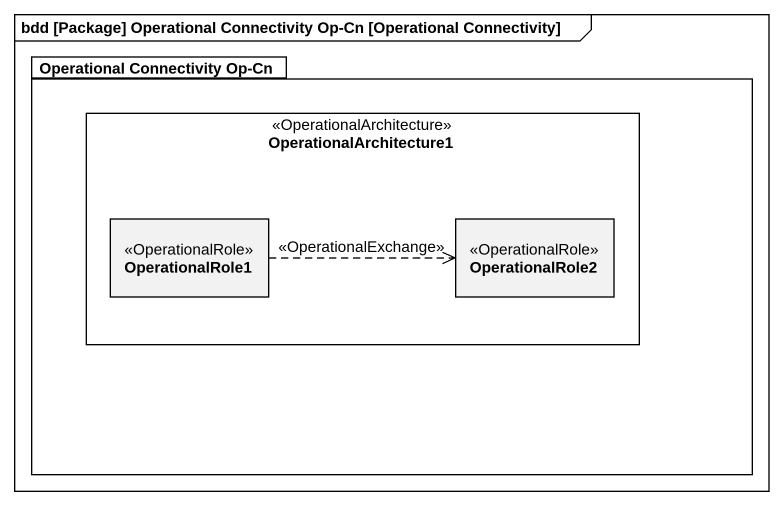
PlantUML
@startuml
mainframe bdd [Package] Operational Connectivity Op-Cn [Operational Connectivity]
package "Operational Connectivity Op-Cn" as Operational_Connectivity_Op {
  rectangle OperationalArchitecture1 <<OperationalArchitecture>> {
    rectangle OperationalRole1 <<OperationalRole>>
    rectangle OperationalRole2 <<OperationalRole>>
  }
}
OperationalRole1 .right.> OperationalRole2 : <<OperationalExchange>>
@enduml
